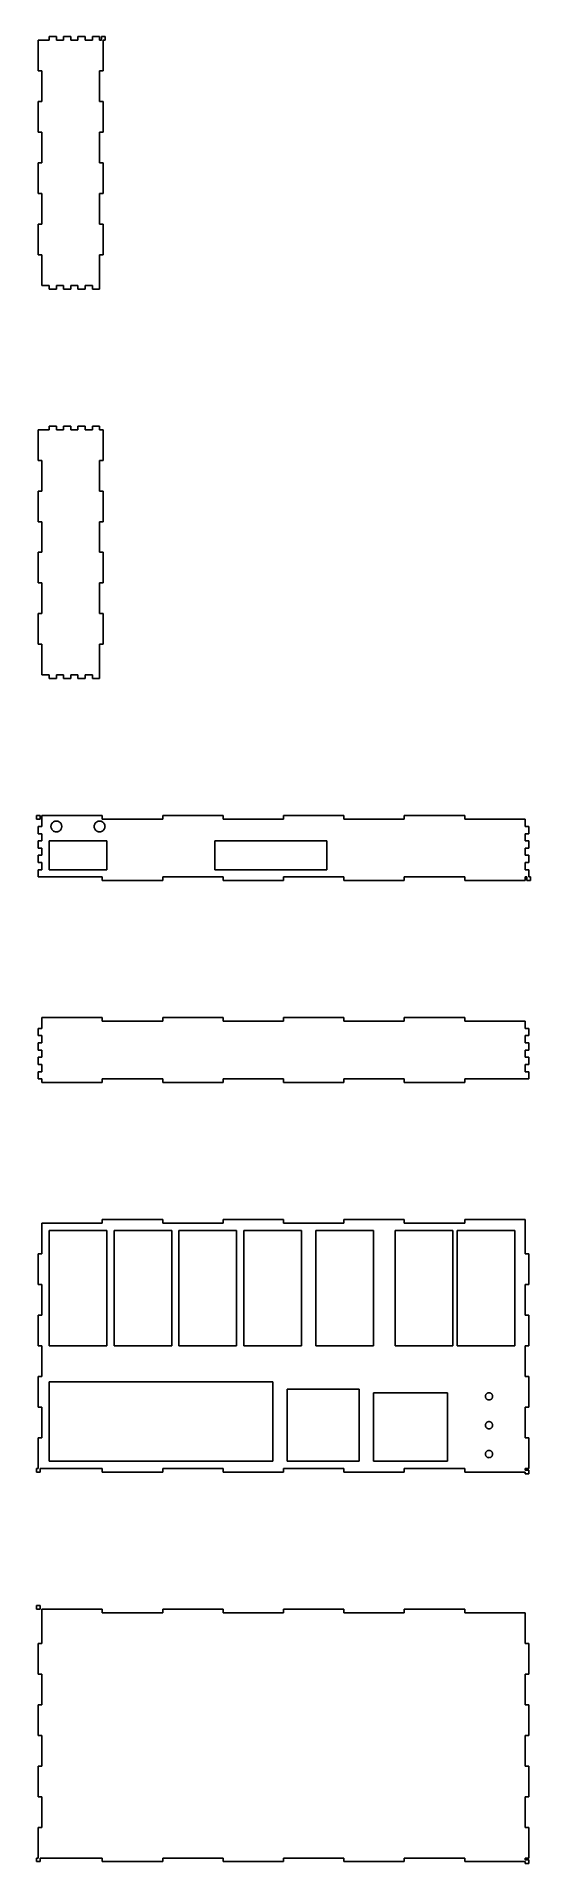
# Model space of a CAD drawing. Header units: metres. Extents: x -0.2 to 16.9, y -0.2 to 63.1.
import ezdxf

# ---------------------------------------------------------------- set-up
doc = ezdxf.new("R2010")
doc.units = ezdxf.units.M

msp = doc.modelspace()

# ---------------------------------------------------------------- linework, layer by layer
for p, q in [((0.25, 63), (-0.125, 63)), ((-0.125, 63), (-0.125, 61.9375)), ((0.5, 63.125), (0.25, 63.125)), ((0.25, 63.125), (0.25, 63)), ((0.5, 63), (0.5, 63.125)), ((0.75, 63), (0.5, 63)), ((1, 63.125), (0.75, 63.125)), ((0.75, 63.125), (0.75, 63)), ((1, 63), (1, 63.125)), ((1.25, 63), (1, 63)), ((1.5, 63.125), (1.25, 63.125)), ((1.25, 63.125), (1.25, 63)), ((1.5, 63), (1.5, 63.125)), ((1.75, 63), (1.5, 63)), ((2, 63.125), (1.75, 63.125)), ((1.75, 63.125), (1.75, 63)), ((2, 63), (2, 63.125)), ((2.0625, 63), (2, 63)), ((2.1875, 63.125), (2.0625, 63.125)), ((2.0625, 63.125), (2.0625, 63)), ((2.125, 61.9375), (2.125, 63)), ((2.125, 63), (2.1875, 63)), ((2.1875, 63), (2.1875, 63.125)), ((-0.125, 61.9375), (0, 61.9375)), ((0, 61.9375), (0, 60.875)), ((2, 60.875), (2, 61.9375)), ((2, 61.9375), (2.125, 61.9375)), ((0, 60.875), (-0.125, 60.875)), ((-0.125, 60.875), (-0.125, 59.8125)), ((2.125, 60.875), (2, 60.875)), ((2.125, 59.8125), (2.125, 60.875)), ((-0.125, 59.8125), (0, 59.8125)), ((0, 59.8125), (0, 58.75)), ((2, 58.75), (2, 59.8125)), ((2, 59.8125), (2.125, 59.8125)), ((0, 58.75), (-0.125, 58.75)), ((-0.125, 58.75), (-0.125, 57.6875)), ((2.125, 58.75), (2, 58.75)), ((2.125, 57.6875), (2.125, 58.75)), ((-0.125, 57.6875), (0, 57.6875)), ((0, 57.6875), (0, 56.625)), ((2, 56.625), (2, 57.6875)), ((2, 57.6875), (2.125, 57.6875)), ((0, 56.625), (-0.125, 56.625)), ((-0.125, 56.625), (-0.125, 55.5625)), ((2.125, 56.625), (2, 56.625)), ((2.125, 55.5625), (2.125, 56.625)), ((-0.125, 55.5625), (0, 55.5625)), ((0, 55.5625), (0, 54.5)), ((2, 54.375), (2, 55.5625)), ((2, 55.5625), (2.125, 55.5625)), ((0, 54.5), (0.25, 54.5)), ((0.25, 54.5), (0.25, 54.375)), ((0.5, 54.5), (0.75, 54.5)), ((0.5, 54.375), (0.5, 54.5)), ((0.75, 54.5), (0.75, 54.375)), ((1, 54.375), (1, 54.5)), ((1, 54.5), (1.25, 54.5)), ((1.25, 54.5), (1.25, 54.375)), ((1.5, 54.375), (1.5, 54.5)), ((1.5, 54.5), (1.75, 54.5)), ((1.75, 54.5), (1.75, 54.375)), ((0.25, 54.375), (0.5, 54.375)), ((0.75, 54.375), (1, 54.375)), ((1.25, 54.375), (1.5, 54.375)), ((1.75, 54.375), (2, 54.375)), ((0.25, 49.5), (-0.125, 49.5)), ((-0.125, 49.5), (-0.125, 48.4375)), ((0.5, 49.625), (0.25, 49.625)), ((0.25, 49.625), (0.25, 49.5)), ((0.5, 49.5), (0.5, 49.625)), ((0.75, 49.5), (0.5, 49.5)), ((1, 49.625), (0.75, 49.625)), ((0.75, 49.625), (0.75, 49.5)), ((1, 49.5), (1, 49.625)), ((1.25, 49.5), (1, 49.5)), ((1.5, 49.625), (1.25, 49.625)), ((1.25, 49.625), (1.25, 49.5)), ((1.5, 49.5), (1.5, 49.625)), ((1.75, 49.5), (1.5, 49.5)), ((2, 49.625), (1.75, 49.625)), ((1.75, 49.625), (1.75, 49.5)), ((2, 49.5), (2, 49.625)), ((2.125, 49.5), (2, 49.5)), ((2.125, 48.4375), (2.125, 49.5)), ((-0.125, 48.4375), (0, 48.4375)), ((0, 48.4375), (0, 47.375)), ((2, 47.375), (2, 48.4375)), ((2, 48.4375), (2.125, 48.4375)), ((0, 47.375), (-0.125, 47.375)), ((-0.125, 47.375), (-0.125, 46.3125)), ((2.125, 47.375), (2, 47.375)), ((2.125, 46.3125), (2.125, 47.375)), ((-0.125, 46.3125), (0, 46.3125)), ((0, 46.3125), (0, 45.25)), ((2, 45.25), (2, 46.3125)), ((2, 46.3125), (2.125, 46.3125)), ((0, 45.25), (-0.125, 45.25)), ((-0.125, 45.25), (-0.125, 44.1875)), ((2.125, 45.25), (2, 45.25)), ((2.125, 44.1875), (2.125, 45.25)), ((-0.125, 44.1875), (0, 44.1875)), ((0, 44.1875), (0, 43.125)), ((2, 43.125), (2, 44.1875)), ((2, 44.1875), (2.125, 44.1875)), ((0, 43.125), (-0.125, 43.125)), ((-0.125, 43.125), (-0.125, 42.0625)), ((2.125, 43.125), (2, 43.125)), ((2.125, 42.0625), (2.125, 43.125)), ((-0.125, 42.0625), (0, 42.0625)), ((0, 42.0625), (0, 41)), ((2, 40.875), (2, 42.0625)), ((2, 42.0625), (2.125, 42.0625)), ((0, 41), (0.25, 41)), ((0.25, 41), (0.25, 40.875)), ((0.25, 40.875), (0.5, 40.875)), ((0.5, 41), (0.75, 41)), ((0.5, 40.875), (0.5, 41)), ((0.75, 41), (0.75, 40.875)), ((0.75, 40.875), (1, 40.875)), ((1, 40.875), (1, 41)), ((1, 41), (1.25, 41)), ((1.25, 41), (1.25, 40.875)), ((1.25, 40.875), (1.5, 40.875)), ((1.5, 40.875), (1.5, 41)), ((1.5, 41), (1.75, 41)), ((1.75, 41), (1.75, 40.875)), ((1.75, 40.875), (2, 40.875)), ((-0.0625, 36.125), (-0.1875, 36.125)), ((-0.1875, 36.125), (-0.1875, 36)), ((-0.0625, 36), (-0.0625, 36.125)), ((2.09375, 36.125), (0, 36.125)), ((0, 36.125), (0, 35.75)), ((2.09375, 36), (2.09375, 36.125)), ((6.28125, 36.125), (4.1875, 36.125)), ((4.1875, 36.125), (4.1875, 36)), ((6.28125, 36), (6.28125, 36.125)), ((10.4688, 36.125), (8.375, 36.125)), ((8.375, 36.125), (8.375, 36)), ((10.4688, 36), (10.4688, 36.125)), ((14.6562, 36.125), (12.5625, 36.125)), ((12.5625, 36.125), (12.5625, 36)), ((14.6562, 36), (14.6562, 36.125)), ((-0.1875, 36), (-0.0625, 36)), ((0, 35.75), (-0.125, 35.75)), ((-0.125, 35.75), (-0.125, 35.5)), ((-0.125, 35.5), (0, 35.5)), ((0, 35.5), (0, 35.25)), ((0.3125, 35.75), (0.313522, 35.7696)), ((0.313522, 35.7304), (0.3125, 35.75)), ((0.313522, 35.7696), (0.316589, 35.789)), ((0.316589, 35.711), (0.313522, 35.7304)), ((0.316589, 35.789), (0.321671, 35.8079)), ((0.321671, 35.692), (0.316589, 35.711)), ((0.321671, 35.8079), (0.328705, 35.8263)), ((0.328705, 35.6737), (0.321671, 35.692)), ((0.328705, 35.8263), (0.337616, 35.8438)), ((0.337616, 35.6562), (0.328705, 35.6737)), ((0.337616, 35.8438), (0.348297, 35.8602)), ((0.348297, 35.6398), (0.337616, 35.6562)), ((0.348297, 35.8602), (0.360657, 35.8755)), ((0.360657, 35.6245), (0.348297, 35.6398)), ((0.360657, 35.8755), (0.374527, 35.8893)), ((0.374527, 35.6107), (0.360657, 35.6245)), ((0.374527, 35.8893), (0.389786, 35.9017)), ((0.389786, 35.5983), (0.374527, 35.6107)), ((0.389786, 35.9017), (0.40625, 35.9124)), ((0.40625, 35.5876), (0.389786, 35.5983)), ((0.40625, 35.9124), (0.423737, 35.9213)), ((0.423737, 35.5787), (0.40625, 35.5876)), ((0.423737, 35.9213), (0.442047, 35.9283)), ((0.442047, 35.5717), (0.423737, 35.5787)), ((0.442047, 35.9283), (0.461014, 35.9334)), ((0.461014, 35.5666), (0.442047, 35.5717)), ((0.461014, 35.9334), (0.480392, 35.9365)), ((0.480392, 35.5635), (0.461014, 35.5666)), ((0.480392, 35.9365), (0.5, 35.9375)), ((0.5, 35.5625), (0.480392, 35.5635)), ((0.5, 35.9375), (0.519592, 35.9365)), ((0.519592, 35.5635), (0.5, 35.5625)), ((0.519592, 35.9365), (0.538971, 35.9334)), ((0.538971, 35.5666), (0.519592, 35.5635)), ((0.538971, 35.9334), (0.557938, 35.9283)), ((0.557938, 35.5717), (0.538971, 35.5666)), ((0.557938, 35.9283), (0.576248, 35.9213)), ((0.576248, 35.5787), (0.557938, 35.5717)), ((0.576248, 35.9213), (0.59375, 35.9124)), ((0.59375, 35.5876), (0.576248, 35.5787)), ((0.59375, 35.9124), (0.610199, 35.9017)), ((0.610199, 35.5983), (0.59375, 35.5876)), ((0.610199, 35.9017), (0.625458, 35.8893)), ((0.625458, 35.6107), (0.610199, 35.5983)), ((0.625458, 35.8893), (0.639328, 35.8755)), ((0.639328, 35.6245), (0.625458, 35.6107)), ((0.639328, 35.8755), (0.651688, 35.8602)), ((0.651688, 35.6398), (0.639328, 35.6245)), ((0.651688, 35.8602), (0.662369, 35.8438)), ((0.662369, 35.6562), (0.651688, 35.6398)), ((0.662369, 35.8438), (0.67128, 35.8263)), ((0.67128, 35.6737), (0.662369, 35.6562)), ((0.67128, 35.8263), (0.678314, 35.8079)), ((0.678314, 35.692), (0.67128, 35.6737)), ((0.678314, 35.8079), (0.683395, 35.789)), ((0.683395, 35.711), (0.678314, 35.692)), ((0.683395, 35.789), (0.686462, 35.7696)), ((0.686462, 35.7304), (0.683395, 35.711)), ((0.686462, 35.7696), (0.6875, 35.75)), ((0.6875, 35.75), (0.686462, 35.7304)), ((1.8125, 35.75), (1.81352, 35.7696)), ((1.81352, 35.7304), (1.8125, 35.75)), ((1.81352, 35.7696), (1.81659, 35.789)), ((1.81659, 35.711), (1.81352, 35.7304)), ((1.81659, 35.789), (1.82167, 35.8079)), ((1.82167, 35.692), (1.81659, 35.711)), ((1.82167, 35.8079), (1.8287, 35.8263)), ((1.8287, 35.6737), (1.82167, 35.692)), ((1.8287, 35.8263), (1.83762, 35.8438)), ((1.83762, 35.6562), (1.8287, 35.6737)), ((1.83762, 35.8438), (1.8483, 35.8602)), ((1.8483, 35.6398), (1.83762, 35.6562)), ((1.8483, 35.8602), (1.86066, 35.8755)), ((1.86066, 35.6245), (1.8483, 35.6398)), ((1.86066, 35.8755), (1.87453, 35.8893)), ((1.87453, 35.6107), (1.86066, 35.6245)), ((1.87453, 35.8893), (1.88979, 35.9017)), ((1.88979, 35.5983), (1.87453, 35.6107)), ((1.88979, 35.9017), (1.90625, 35.9124)), ((1.90625, 35.5876), (1.88979, 35.5983)), ((1.90625, 35.9124), (1.92374, 35.9213)), ((1.92374, 35.5787), (1.90625, 35.5876)), ((1.92374, 35.9213), (1.94205, 35.9283)), ((1.94205, 35.5717), (1.92374, 35.5787)), ((1.94205, 35.9283), (1.96101, 35.9334)), ((1.96101, 35.5666), (1.94205, 35.5717)), ((1.96101, 35.9334), (1.98039, 35.9365)), ((1.98039, 35.5635), (1.96101, 35.5666)), ((1.98039, 35.9365), (2, 35.9375)), ((2, 35.5625), (1.98039, 35.5635)), ((2, 35.9375), (2.01959, 35.9365)), ((2.01959, 35.5635), (2, 35.5625)), ((2.01959, 35.9365), (2.03897, 35.9334)), ((2.03897, 35.5666), (2.01959, 35.5635)), ((2.03897, 35.9334), (2.05794, 35.9283)), ((2.05794, 35.5717), (2.03897, 35.5666)), ((2.05794, 35.9283), (2.07625, 35.9213)), ((2.07625, 35.5787), (2.05794, 35.5717)), ((2.07625, 35.9213), (2.09375, 35.9124)), ((2.09375, 35.5876), (2.07625, 35.5787)), ((4.1875, 36), (2.09375, 36)), ((2.09375, 35.9124), (2.1102, 35.9017)), ((2.1102, 35.5983), (2.09375, 35.5876)), ((2.1102, 35.9017), (2.12546, 35.8893)), ((2.12546, 35.6107), (2.1102, 35.5983)), ((2.12546, 35.8893), (2.13933, 35.8755)), ((2.13933, 35.6245), (2.12546, 35.6107)), ((2.13933, 35.8755), (2.15169, 35.8602)), ((2.15169, 35.6398), (2.13933, 35.6245)), ((2.15169, 35.8602), (2.16237, 35.8438)), ((2.16237, 35.6562), (2.15169, 35.6398)), ((2.16237, 35.8438), (2.17128, 35.8263)), ((2.17128, 35.6737), (2.16237, 35.6562)), ((2.17128, 35.8263), (2.17831, 35.8079)), ((2.17831, 35.692), (2.17128, 35.6737)), ((2.17831, 35.8079), (2.1834, 35.789)), ((2.1834, 35.711), (2.17831, 35.692)), ((2.1834, 35.789), (2.18646, 35.7696)), ((2.18646, 35.7304), (2.1834, 35.711)), ((2.18646, 35.7696), (2.1875, 35.75)), ((2.1875, 35.75), (2.18646, 35.7304)), ((8.375, 36), (6.28125, 36)), ((12.5625, 36), (10.4688, 36)), ((16.75, 36), (14.6562, 36)), ((16.75, 35.75), (16.75, 36)), ((16.875, 35.75), (16.75, 35.75)), ((16.75, 35.25), (16.75, 35.5)), ((16.75, 35.5), (16.875, 35.5)), ((16.875, 35.5), (16.875, 35.75)), ((0, 35.25), (-0.125, 35.25)), ((-0.125, 35.25), (-0.125, 35)), ((-0.125, 35), (0, 35)), ((0, 35), (0, 34.75)), ((0.25, 34.25), (0.25, 35.25)), ((0.25, 35.25), (2.25, 35.25)), ((2.25, 35.25), (2.25, 34.25)), ((6, 34.25), (6, 35.25)), ((6, 35.25), (9.875, 35.25)), ((9.875, 35.25), (9.875, 34.25)), ((16.875, 35.25), (16.75, 35.25)), ((16.75, 34.75), (16.75, 35)), ((16.75, 35), (16.875, 35)), ((16.875, 35), (16.875, 35.25)), ((0, 34.75), (-0.125, 34.75)), ((-0.125, 34.75), (-0.125, 34.5)), ((-0.125, 34.5), (0, 34.5)), ((0, 34.25), (-0.125, 34.25)), ((-0.125, 34.25), (-0.125, 34)), ((0, 34.5), (0, 34.25)), ((2.25, 34.25), (0.25, 34.25)), ((9.875, 34.25), (6, 34.25)), ((16.875, 34.75), (16.75, 34.75)), ((16.75, 34.25), (16.75, 34.5)), ((16.75, 34.5), (16.875, 34.5)), ((16.875, 34.25), (16.75, 34.25)), ((16.875, 34.5), (16.875, 34.75)), ((16.875, 34), (16.875, 34.25)), ((-0.125, 34), (2.09375, 34)), ((2.09375, 34), (2.09375, 33.875)), ((2.09375, 33.875), (4.1875, 33.875)), ((4.1875, 34), (6.28125, 34)), ((4.1875, 33.875), (4.1875, 34)), ((6.28125, 34), (6.28125, 33.875)), ((6.28125, 33.875), (8.375, 33.875)), ((8.375, 33.875), (8.375, 34)), ((8.375, 34), (10.4688, 34)), ((10.4688, 34), (10.4688, 33.875)), ((10.4688, 33.875), (12.5625, 33.875)), ((12.5625, 33.875), (12.5625, 34)), ((12.5625, 34), (14.6562, 34)), ((14.6562, 34), (14.6562, 33.875)), ((14.6562, 33.875), (16.75, 33.875)), ((16.75, 33.875), (16.75, 34)), ((16.75, 34), (16.8125, 34)), ((16.8125, 34), (16.8125, 33.875)), ((16.8125, 33.875), (16.9375, 33.875)), ((16.9375, 34), (16.875, 34)), ((16.9375, 33.875), (16.9375, 34)), ((2.09375, 29.125), (0, 29.125)), ((0, 29.125), (0, 28.75)), ((2.09375, 29), (2.09375, 29.125)), ((6.28125, 29.125), (4.1875, 29.125)), ((4.1875, 29.125), (4.1875, 29)), ((6.28125, 29), (6.28125, 29.125)), ((10.4688, 29.125), (8.375, 29.125)), ((8.375, 29.125), (8.375, 29)), ((10.4688, 29), (10.4688, 29.125)), ((14.6562, 29.125), (12.5625, 29.125)), ((12.5625, 29.125), (12.5625, 29)), ((14.6562, 29), (14.6562, 29.125)), ((0, 28.75), (-0.125, 28.75)), ((-0.125, 28.75), (-0.125, 28.5)), ((-0.125, 28.5), (0, 28.5)), ((0, 28.5), (0, 28.25)), ((4.1875, 29), (2.09375, 29)), ((8.375, 29), (6.28125, 29)), ((12.5625, 29), (10.4688, 29)), ((16.75, 29), (14.6562, 29)), ((16.75, 28.75), (16.75, 29)), ((16.875, 28.75), (16.75, 28.75)), ((16.75, 28.25), (16.75, 28.5)), ((16.75, 28.5), (16.875, 28.5)), ((16.875, 28.5), (16.875, 28.75)), ((0, 28.25), (-0.125, 28.25)), ((-0.125, 28.25), (-0.125, 28)), ((-0.125, 28), (0, 28)), ((0, 28), (0, 27.75)), ((16.875, 28.25), (16.75, 28.25)), ((16.75, 27.75), (16.75, 28)), ((16.75, 28), (16.875, 28)), ((16.875, 28), (16.875, 28.25)), ((0, 27.75), (-0.125, 27.75)), ((-0.125, 27.75), (-0.125, 27.5)), ((-0.125, 27.5), (0, 27.5)), ((0, 27.25), (-0.125, 27.25)), ((-0.125, 27.25), (-0.125, 27)), ((0, 27.5), (0, 27.25)), ((16.875, 27.75), (16.75, 27.75)), ((16.75, 27.25), (16.75, 27.5)), ((16.75, 27.5), (16.875, 27.5)), ((16.875, 27.25), (16.75, 27.25)), ((16.875, 27.5), (16.875, 27.75)), ((16.875, 27), (16.875, 27.25)), ((-0.125, 27), (0, 27)), ((0, 27), (0, 26.875)), ((0, 26.875), (2.09375, 26.875)), ((2.09375, 27), (4.1875, 27)), ((2.09375, 26.875), (2.09375, 27)), ((4.1875, 27), (4.1875, 26.875)), ((4.1875, 26.875), (6.28125, 26.875)), ((6.28125, 26.875), (6.28125, 27)), ((6.28125, 27), (8.375, 27)), ((8.375, 27), (8.375, 26.875)), ((8.375, 26.875), (10.4688, 26.875)), ((10.4688, 26.875), (10.4688, 27)), ((10.4688, 27), (12.5625, 27)), ((12.5625, 27), (12.5625, 26.875)), ((12.5625, 26.875), (14.6562, 26.875)), ((14.6562, 26.875), (14.6562, 27)), ((14.6562, 27), (16.875, 27)), ((2.09375, 22), (0, 22)), ((0, 22), (0, 20.9375)), ((0.25, 17.75), (0.25, 21.75)), ((0.25, 21.75), (2.25, 21.75)), ((4.1875, 22.125), (2.09375, 22.125)), ((2.09375, 22.125), (2.09375, 22)), ((2.25, 21.75), (2.25, 17.75)), ((2.5, 17.75), (2.5, 21.75)), ((2.5, 21.75), (4.5, 21.75)), ((4.1875, 22), (4.1875, 22.125)), ((6.28125, 22), (4.1875, 22)), ((4.5, 21.75), (4.5, 17.75)), ((4.75, 17.75), (4.75, 21.75)), ((4.75, 21.75), (6.75, 21.75)), ((8.375, 22.125), (6.28125, 22.125)), ((6.28125, 22.125), (6.28125, 22)), ((6.75, 21.75), (6.75, 17.75)), ((7, 17.75), (7, 21.75)), ((7, 21.75), (9, 21.75)), ((8.375, 22), (8.375, 22.125)), ((10.4688, 22), (8.375, 22)), ((9, 21.75), (9, 17.75)), ((9.5, 17.75), (9.5, 21.75)), ((9.5, 21.75), (11.5, 21.75)), ((12.5625, 22.125), (10.4688, 22.125)), ((10.4688, 22.125), (10.4688, 22)), ((11.5, 21.75), (11.5, 17.75)), ((12.25, 17.75), (12.25, 21.75)), ((12.25, 21.75), (14.25, 21.75)), ((12.5625, 22), (12.5625, 22.125)), ((14.6562, 22), (12.5625, 22)), ((14.25, 21.75), (14.25, 17.75)), ((14.4, 17.75), (14.4, 21.75)), ((14.4, 21.75), (16.4, 21.75)), ((16.75, 22.125), (14.6562, 22.125)), ((14.6562, 22.125), (14.6562, 22)), ((16.4, 21.75), (16.4, 17.75)), ((16.75, 20.9375), (16.75, 22.125)), ((0, 20.9375), (-0.125, 20.9375)), ((-0.125, 20.9375), (-0.125, 19.875)), ((16.875, 20.9375), (16.75, 20.9375)), ((16.875, 19.875), (16.875, 20.9375)), ((-0.125, 19.875), (0, 19.875)), ((0, 19.875), (0, 18.8125)), ((16.75, 18.8125), (16.75, 19.875)), ((16.75, 19.875), (16.875, 19.875)), ((0, 18.8125), (-0.125, 18.8125)), ((-0.125, 18.8125), (-0.125, 17.75)), ((16.875, 18.8125), (16.75, 18.8125)), ((16.875, 17.75), (16.875, 18.8125)), ((-0.125, 17.75), (0, 17.75)), ((0, 17.75), (0, 16.6875)), ((2.25, 17.75), (0.25, 17.75)), ((4.5, 17.75), (2.5, 17.75)), ((6.75, 17.75), (4.75, 17.75)), ((9, 17.75), (7, 17.75)), ((11.5, 17.75), (9.5, 17.75)), ((14.25, 17.75), (12.25, 17.75)), ((16.4, 17.75), (14.4, 17.75)), ((16.75, 16.6875), (16.75, 17.75)), ((16.75, 17.75), (16.875, 17.75)), ((0, 16.6875), (-0.125, 16.6875)), ((-0.125, 16.6875), (-0.125, 15.625)), ((0.25, 13.75), (0.25, 16.5)), ((0.25, 16.5), (8, 16.5)), ((8, 16.5), (8, 13.75)), ((16.875, 16.6875), (16.75, 16.6875)), ((16.875, 15.625), (16.875, 16.6875)), ((8.5, 13.75), (8.5, 16.25)), ((8.5, 16.25), (11, 16.25)), ((11, 16.25), (11, 13.75)), ((11.5, 13.75), (11.5, 16.125)), ((11.5, 16.125), (14.0625, 16.125)), ((14.0625, 16.125), (14.0625, 13.75)), ((15.375, 16), (15.3757, 16.0131)), ((15.3757, 15.9869), (15.375, 16)), ((15.3757, 16.0131), (15.3777, 16.026)), ((15.3777, 15.974), (15.3757, 15.9869)), ((15.3777, 16.026), (15.3811, 16.0386)), ((15.3811, 15.9614), (15.3777, 15.974)), ((15.3811, 16.0386), (15.3858, 16.0508)), ((15.3858, 15.9492), (15.3811, 15.9614)), ((15.3858, 16.0508), (15.3917, 16.0625)), ((15.3917, 15.9375), (15.3858, 15.9492)), ((15.3917, 16.0625), (15.3989, 16.0735)), ((15.3989, 15.9265), (15.3917, 15.9375)), ((15.3989, 16.0735), (15.4071, 16.0836)), ((15.4071, 15.9164), (15.3989, 15.9265)), ((15.4071, 16.0836), (15.4164, 16.0929)), ((15.4164, 15.9071), (15.4071, 15.9164)), ((15.4164, 16.0929), (15.4265, 16.1011)), ((15.4265, 15.8989), (15.4164, 15.9071)), ((15.4265, 16.1011), (15.4375, 16.1082)), ((15.4375, 15.8917), (15.4265, 15.8989)), ((15.4375, 16.1082), (15.4492, 16.1142)), ((15.4492, 15.8858), (15.4375, 15.8917)), ((15.4492, 16.1142), (15.4614, 16.1189)), ((15.4614, 15.8811), (15.4492, 15.8858)), ((15.4614, 16.1189), (15.474, 16.1223)), ((15.474, 15.8777), (15.4614, 15.8811)), ((15.474, 16.1223), (15.4869, 16.1243)), ((15.4869, 15.8757), (15.474, 15.8777)), ((15.4869, 16.1243), (15.5, 16.125)), ((15.5, 15.875), (15.4869, 15.8757)), ((15.5, 16.125), (15.5131, 16.1243)), ((15.5131, 15.8757), (15.5, 15.875)), ((15.5131, 16.1243), (15.526, 16.1223)), ((15.526, 15.8777), (15.5131, 15.8757)), ((15.526, 16.1223), (15.5386, 16.1189)), ((15.5386, 15.8811), (15.526, 15.8777)), ((15.5386, 16.1189), (15.5508, 16.1142)), ((15.5508, 15.8858), (15.5386, 15.8811)), ((15.5508, 16.1142), (15.5625, 16.1082)), ((15.5625, 15.8917), (15.5508, 15.8858)), ((15.5625, 16.1082), (15.5735, 16.1011)), ((15.5735, 15.8989), (15.5625, 15.8917)), ((15.5735, 16.1011), (15.5836, 16.0929)), ((15.5836, 15.9071), (15.5735, 15.8989)), ((15.5836, 16.0929), (15.5929, 16.0836)), ((15.5929, 15.9164), (15.5836, 15.9071)), ((15.5929, 16.0836), (15.6011, 16.0735)), ((15.6011, 15.9265), (15.5929, 15.9164)), ((15.6011, 16.0735), (15.6082, 16.0625)), ((15.6082, 15.9375), (15.6011, 15.9265)), ((15.6082, 16.0625), (15.6142, 16.0508)), ((15.6142, 15.9492), (15.6082, 15.9375)), ((15.6142, 16.0508), (15.6189, 16.0386)), ((15.6189, 15.9614), (15.6142, 15.9492)), ((15.6189, 16.0386), (15.6223, 16.026)), ((15.6223, 15.974), (15.6189, 15.9614)), ((15.6223, 16.026), (15.6243, 16.0131)), ((15.6243, 15.9869), (15.6223, 15.974)), ((15.6243, 16.0131), (15.625, 16)), ((15.625, 16), (15.6243, 15.9869)), ((-0.125, 15.625), (0, 15.625)), ((0, 15.625), (0, 14.5625)), ((16.75, 14.5625), (16.75, 15.625)), ((16.75, 15.625), (16.875, 15.625)), ((0, 14.5625), (-0.125, 14.5625)), ((-0.125, 14.5625), (-0.125, 13.5)), ((15.375, 15), (15.3757, 15.0131)), ((15.3757, 14.9869), (15.375, 15)), ((15.3757, 15.0131), (15.3777, 15.026)), ((15.3777, 14.974), (15.3757, 14.9869)), ((15.3777, 15.026), (15.3811, 15.0386)), ((15.3811, 14.9614), (15.3777, 14.974)), ((15.3811, 15.0386), (15.3858, 15.0508)), ((15.3858, 14.9492), (15.3811, 14.9614)), ((15.3858, 15.0508), (15.3917, 15.0625)), ((15.3917, 14.9375), (15.3858, 14.9492)), ((15.3917, 15.0625), (15.3989, 15.0735)), ((15.3989, 14.9265), (15.3917, 14.9375)), ((15.3989, 15.0735), (15.4071, 15.0836)), ((15.4071, 14.9164), (15.3989, 14.9265)), ((15.4071, 15.0836), (15.4164, 15.0929)), ((15.4164, 14.9071), (15.4071, 14.9164)), ((15.4164, 15.0929), (15.4265, 15.1011)), ((15.4265, 14.8989), (15.4164, 14.9071)), ((15.4265, 15.1011), (15.4375, 15.1082)), ((15.4375, 14.8917), (15.4265, 14.8989)), ((15.4375, 15.1082), (15.4492, 15.1142)), ((15.4492, 14.8858), (15.4375, 14.8917)), ((15.4492, 15.1142), (15.4614, 15.1189)), ((15.4614, 14.8811), (15.4492, 14.8858)), ((15.4614, 15.1189), (15.474, 15.1223)), ((15.474, 14.8777), (15.4614, 14.8811)), ((15.474, 15.1223), (15.4869, 15.1243)), ((15.4869, 14.8757), (15.474, 14.8777)), ((15.4869, 15.1243), (15.5, 15.125)), ((15.5, 14.875), (15.4869, 14.8757)), ((15.5, 15.125), (15.5131, 15.1243)), ((15.5131, 14.8757), (15.5, 14.875)), ((15.5131, 15.1243), (15.526, 15.1223)), ((15.526, 14.8777), (15.5131, 14.8757)), ((15.526, 15.1223), (15.5386, 15.1189)), ((15.5386, 14.8811), (15.526, 14.8777)), ((15.5386, 15.1189), (15.5508, 15.1142)), ((15.5508, 14.8858), (15.5386, 14.8811)), ((15.5508, 15.1142), (15.5625, 15.1082)), ((15.5625, 14.8917), (15.5508, 14.8858)), ((15.5625, 15.1082), (15.5735, 15.1011)), ((15.5735, 14.8989), (15.5625, 14.8917)), ((15.5735, 15.1011), (15.5836, 15.0929)), ((15.5836, 14.9071), (15.5735, 14.8989)), ((15.5836, 15.0929), (15.5929, 15.0836)), ((15.5929, 14.9164), (15.5836, 14.9071)), ((15.5929, 15.0836), (15.6011, 15.0735)), ((15.6011, 14.9265), (15.5929, 14.9164)), ((15.6011, 15.0735), (15.6082, 15.0625)), ((15.6082, 14.9375), (15.6011, 14.9265)), ((15.6082, 15.0625), (15.6142, 15.0508)), ((15.6142, 14.9492), (15.6082, 14.9375)), ((15.6142, 15.0508), (15.6189, 15.0386)), ((15.6189, 14.9614), (15.6142, 14.9492)), ((15.6189, 15.0386), (15.6223, 15.026)), ((15.6223, 14.974), (15.6189, 14.9614)), ((15.6223, 15.026), (15.6243, 15.0131)), ((15.6243, 14.9869), (15.6223, 14.974)), ((15.6243, 15.0131), (15.625, 15)), ((15.625, 15), (15.6243, 14.9869)), ((16.875, 14.5625), (16.75, 14.5625)), ((16.875, 13.5), (16.875, 14.5625)), ((15.375, 14), (15.3757, 14.0131)), ((15.3757, 13.9869), (15.375, 14)), ((15.3757, 14.0131), (15.3777, 14.026)), ((15.3777, 13.974), (15.3757, 13.9869)), ((15.3777, 14.026), (15.3811, 14.0386)), ((15.3811, 13.9614), (15.3777, 13.974)), ((15.3811, 14.0386), (15.3858, 14.0508)), ((15.3858, 13.9492), (15.3811, 13.9614)), ((15.3858, 14.0508), (15.3917, 14.0625)), ((15.3917, 13.9375), (15.3858, 13.9492)), ((15.3917, 14.0625), (15.3989, 14.0735)), ((15.3989, 13.9265), (15.3917, 13.9375)), ((15.3989, 14.0735), (15.4071, 14.0836)), ((15.4071, 14.0836), (15.4164, 14.0929)), ((15.4164, 14.0929), (15.4265, 14.1011)), ((15.4265, 14.1011), (15.4375, 14.1082)), ((15.4375, 14.1082), (15.4492, 14.1142)), ((15.4492, 14.1142), (15.4614, 14.1189)), ((15.4614, 14.1189), (15.474, 14.1223)), ((15.474, 14.1223), (15.4869, 14.1243)), ((15.4869, 14.1243), (15.5, 14.125)), ((15.5, 14.125), (15.5131, 14.1243)), ((15.5131, 14.1243), (15.526, 14.1223)), ((15.526, 14.1223), (15.5386, 14.1189)), ((15.5386, 14.1189), (15.5508, 14.1142)), ((15.5508, 14.1142), (15.5625, 14.1082)), ((15.5625, 14.1082), (15.5735, 14.1011)), ((15.5735, 14.1011), (15.5836, 14.0929)), ((15.5836, 14.0929), (15.5929, 14.0836)), ((15.5929, 14.0836), (15.6011, 14.0735)), ((15.6011, 14.0735), (15.6082, 14.0625)), ((15.6082, 13.9375), (15.6011, 13.9265)), ((15.6082, 14.0625), (15.6142, 14.0508)), ((15.6142, 13.9492), (15.6082, 13.9375)), ((15.6142, 14.0508), (15.6189, 14.0386)), ((15.6189, 13.9614), (15.6142, 13.9492)), ((15.6189, 14.0386), (15.6223, 14.026)), ((15.6223, 13.974), (15.6189, 13.9614)), ((15.6223, 14.026), (15.6243, 14.0131)), ((15.6243, 13.9869), (15.6223, 13.974)), ((15.6243, 14.0131), (15.625, 14)), ((15.625, 14), (15.6243, 13.9869)), ((-0.125, 13.5), (-0.1875, 13.5)), ((-0.1875, 13.5), (-0.1875, 13.375)), ((-0.1875, 13.375), (-0.0625, 13.375)), ((-0.0625, 13.375), (-0.0625, 13.5)), ((-0.0625, 13.5), (2.09375, 13.5)), ((8, 13.75), (0.25, 13.75)), ((2.09375, 13.5), (2.09375, 13.375)), ((2.09375, 13.375), (4.1875, 13.375)), ((4.1875, 13.375), (4.1875, 13.5)), ((4.1875, 13.5), (6.28125, 13.5)), ((6.28125, 13.5), (6.28125, 13.375)), ((6.28125, 13.375), (8.375, 13.375)), ((8.375, 13.375), (8.375, 13.5)), ((8.375, 13.5), (10.4688, 13.5)), ((11, 13.75), (8.5, 13.75)), ((10.4688, 13.5), (10.4688, 13.375)), ((10.4688, 13.375), (12.5625, 13.375)), ((14.0625, 13.75), (11.5, 13.75)), ((12.5625, 13.375), (12.5625, 13.5)), ((12.5625, 13.5), (14.6562, 13.5)), ((14.6562, 13.5), (14.6562, 13.375)), ((14.6562, 13.375), (16.75, 13.375)), ((15.4071, 13.9164), (15.3989, 13.9265)), ((15.4164, 13.9071), (15.4071, 13.9164)), ((15.4265, 13.8989), (15.4164, 13.9071)), ((15.4375, 13.8917), (15.4265, 13.8989)), ((15.4492, 13.8858), (15.4375, 13.8917)), ((15.4614, 13.8811), (15.4492, 13.8858)), ((15.474, 13.8777), (15.4614, 13.8811)), ((15.4869, 13.8757), (15.474, 13.8777)), ((15.5, 13.875), (15.4869, 13.8757)), ((15.5131, 13.8757), (15.5, 13.875)), ((15.526, 13.8777), (15.5131, 13.8757)), ((15.5386, 13.8811), (15.526, 13.8777)), ((15.5508, 13.8858), (15.5386, 13.8811)), ((15.5625, 13.8917), (15.5508, 13.8858)), ((15.5735, 13.8989), (15.5625, 13.8917)), ((15.5836, 13.9071), (15.5735, 13.8989)), ((15.5929, 13.9164), (15.5836, 13.9071)), ((15.6011, 13.9265), (15.5929, 13.9164)), ((16.75, 13.4375), (16.75, 13.5)), ((16.75, 13.5), (16.875, 13.5)), ((16.875, 13.4375), (16.75, 13.4375)), ((16.75, 13.375), (16.75, 13.3125)), ((16.75, 13.3125), (16.875, 13.3125)), ((16.875, 13.3125), (16.875, 13.4375)), ((-0.0625, 8.75), (-0.1875, 8.75)), ((-0.1875, 8.75), (-0.1875, 8.625)), ((-0.1875, 8.625), (-0.0625, 8.625)), ((-0.0625, 8.625), (-0.0625, 8.75)), ((2.09375, 8.625), (0, 8.625)), ((0, 8.625), (0, 7.4375)), ((2.09375, 8.5), (2.09375, 8.625)), ((4.1875, 8.5), (2.09375, 8.5)), ((6.28125, 8.625), (4.1875, 8.625)), ((4.1875, 8.625), (4.1875, 8.5)), ((6.28125, 8.5), (6.28125, 8.625)), ((8.375, 8.5), (6.28125, 8.5)), ((10.4688, 8.625), (8.375, 8.625)), ((8.375, 8.625), (8.375, 8.5)), ((10.4688, 8.5), (10.4688, 8.625)), ((12.5625, 8.5), (10.4688, 8.5)), ((14.6562, 8.625), (12.5625, 8.625)), ((12.5625, 8.625), (12.5625, 8.5)), ((14.6562, 8.5), (14.6562, 8.625)), ((16.75, 8.5), (14.6562, 8.5)), ((16.75, 7.4375), (16.75, 8.5)), ((0, 7.4375), (-0.125, 7.4375)), ((-0.125, 7.4375), (-0.125, 6.375)), ((16.875, 7.4375), (16.75, 7.4375)), ((16.875, 6.375), (16.875, 7.4375)), ((-0.125, 6.375), (0, 6.375)), ((0, 6.375), (0, 5.3125)), ((16.75, 5.3125), (16.75, 6.375)), ((16.75, 6.375), (16.875, 6.375)), ((0, 5.3125), (-0.125, 5.3125)), ((-0.125, 5.3125), (-0.125, 4.25)), ((16.875, 5.3125), (16.75, 5.3125)), ((16.875, 4.25), (16.875, 5.3125)), ((-0.125, 4.25), (0, 4.25)), ((0, 4.25), (0, 3.1875)), ((16.75, 3.1875), (16.75, 4.25)), ((16.75, 4.25), (16.875, 4.25)), ((0, 3.1875), (-0.125, 3.1875)), ((-0.125, 3.1875), (-0.125, 2.125)), ((16.875, 3.1875), (16.75, 3.1875)), ((16.875, 2.125), (16.875, 3.1875)), ((-0.125, 2.125), (0, 2.125)), ((0, 2.125), (0, 1.0625)), ((16.75, 1.0625), (16.75, 2.125)), ((16.75, 2.125), (16.875, 2.125)), ((0, 1.0625), (-0.125, 1.0625)), ((-0.125, 1.0625), (-0.125, 0)), ((16.875, 1.0625), (16.75, 1.0625)), ((16.875, 0), (16.875, 1.0625)), ((-0.125, 0), (-0.1875, 0)), ((-0.1875, 0), (-0.1875, -0.125)), ((-0.0625, -0.125), (-0.0625, 0)), ((-0.0625, 0), (2.09375, 0)), ((2.09375, 0), (2.09375, -0.125)), ((4.1875, -0.125), (4.1875, 0)), ((4.1875, 0), (6.28125, 0)), ((6.28125, 0), (6.28125, -0.125)), ((8.375, -0.125), (8.375, 0)), ((8.375, 0), (10.4688, 0)), ((10.4688, 0), (10.4688, -0.125)), ((12.5625, -0.125), (12.5625, 0)), ((12.5625, 0), (14.6562, 0)), ((14.6562, 0), (14.6562, -0.125)), ((16.75, -0.0625), (16.75, 0)), ((16.75, 0), (16.875, 0)), ((-0.1875, -0.125), (-0.0625, -0.125)), ((2.09375, -0.125), (4.1875, -0.125)), ((6.28125, -0.125), (8.375, -0.125)), ((10.4688, -0.125), (12.5625, -0.125)), ((14.6562, -0.125), (16.75, -0.125)), ((16.875, -0.0625), (16.75, -0.0625)), ((16.75, -0.125), (16.75, -0.1875)), ((16.75, -0.1875), (16.875, -0.1875)), ((16.875, -0.1875), (16.875, -0.0625))]:
    msp.add_line(p, q)

doc.saveas('drawing.dxf')
